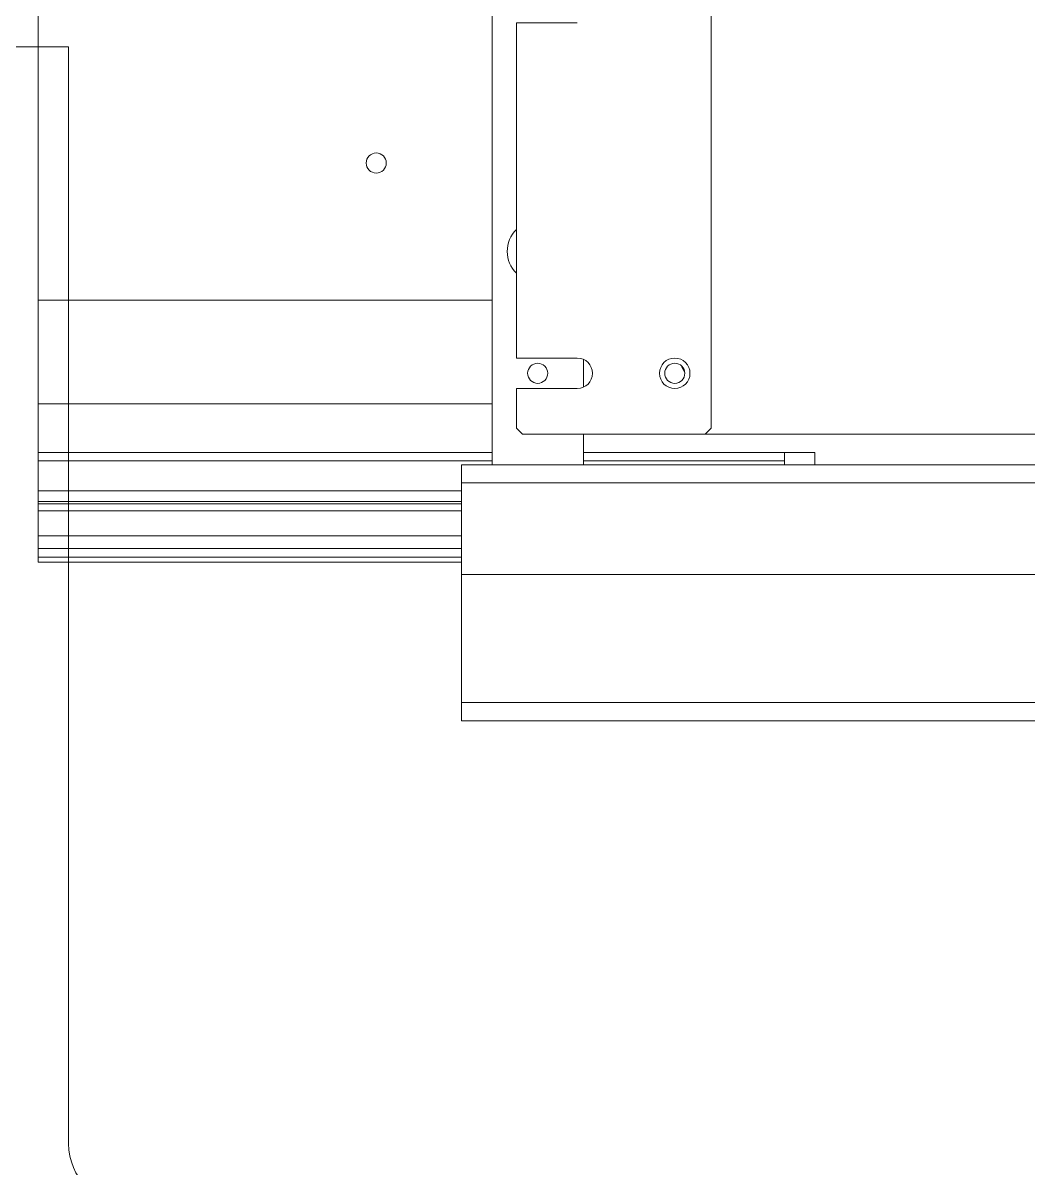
# Model space of a CAD drawing. Extents: x 500 to 100500, y -14500 to 21140.
# Drawn here: x 6245 to 6410, y -5700 to -5512.1 of the extents above; entities that cross this region are included whole.
import ezdxf

# ---------------------------------------------------------------- set-up
doc = ezdxf.new("R2010")
doc.units = 0
doc.linetypes.add('SLD-Solid', pattern=[0])
doc.layers.get('0').update_dxf_attribs({"linetype": 'CONTINUOUS'})
doc.layers.add('D', color=7, linetype='CONTINUOUS')
doc.layers.add('M06SMMF-001B', color=7, linetype='CONTINUOUS')
doc.layers.add('MODEL', color=7, linetype='SLD-Solid', lineweight=15)

# ---------------------------------------------------------------- blocks, each defined once
blk = doc.blocks.new('KZXCVASDF123')
at = {"color": 7, "linetype": 'Continuous', "lineweight": 18}
for p, q in [((-58749.07, -66317.67, 21.36), (-58749.07, -66467.67, 21.36)), ((-58713.07, -66461.67, 21.36), (-58713.07, -66323.67, 21.36)), ((-58823.57, -66344.67, 21.36), (-58823.57, -66440.67, 21.36)), ((-58745.07, -66450.17, 21.36), (-58745.07, -66395.17, 21.36)), ((-58745.07, -66395.17, 21.36), (-58735.07, -66395.17, 21.36)), ((-58823.57, -66440.67, 21.36), (-58749.07, -66440.67, 21.36)), ((-58823.57, -66457.67, 21.36), (-58823.57, -66440.67, 21.36)), ((-58735.07, -66450.17, 21.36), (-58745.07, -66450.17, 21.36)), ((-58734.07, -66450.38, 21.36), (-58734.07, -66454.97, 21.36)), ((-58745.07, -66461.67, 21.36), (-58745.07, -66455.17, 21.36)), ((-58745.07, -66455.17, 21.36), (-58735.07, -66455.17, 21.36)), ((-58823.57, -66457.67, 21.36), (-58823.57, -66465.67, 21.36)), ((-58823.57, -66457.67, 21.36), (-58749.07, -66457.67, 21.36)), ((-58745.07, -66461.67, 21.36), (-58744.07, -66462.67, 21.36)), ((-58714.07, -66462.67, 21.36), (-58713.07, -66461.67, 21.36)), ((-58744.07, -66462.67, 21.36), (-58714.07, -66462.67, 21.36)), ((-58734.07, -66462.67, 21.36), (-58734.07, -66467.67, 21.36)), ((-58714.07, -66462.67, 21.36), (-57909.57, -66462.67, 21.36)), ((-58823.57, -66467.02, 21.36), (-58823.57, -66465.67, 21.36)), ((-58823.57, -66465.67, 21.36), (-58749.07, -66465.67, 21.36)), ((-58749.07, -66467.02, 21.36), (-58823.57, -66467.02, 21.36)), ((-58823.57, -66467.02, 21.36), (-58823.57, -66471.94, 21.36)), ((-58734.07, -66465.67, 21.36), (-58696.07, -66465.67, 21.36)), ((-58701.07, -66467.02, 21.36), (-58734.07, -66467.02, 21.36)), ((-58701.07, -66467.02, 21.36), (-58701.07, -66465.67, 21.36)), ((-58701.07, -66467.02, 21.36), (-58701.07, -66467.67, 21.36)), ((-58696.07, -66465.67, 21.36), (-58696.07, -66467.67, 21.36)), ((-58754.07, -66467.67, 21.36), (-58749.07, -66467.67, 21.36)), ((-58754.07, -66467.67, 21.36), (-58754.07, -66470.67, 21.36)), ((-58734.07, -66467.67, 21.36), (-58749.07, -66467.67, 21.36)), ((-58734.07, -66467.67, 21.36), (-58696.07, -66467.67, 21.36)), ((-57909.57, -66467.67, 21.36), (-58696.07, -66467.67, 21.36)), ((-58754.07, -66470.67, 21.36), (-58754.07, -66485.67, 21.36)), ((-58754.07, -66470.67, 21.36), (-57909.57, -66470.67, 21.36)), ((-58754.07, -66471.94, 21.36), (-58823.57, -66471.94, 21.36)), ((-58823.57, -66471.94, 21.36), (-58823.57, -66473.7, 21.36)), ((-58823.57, -66474.08, 21.36), (-58823.57, -66473.7, 21.36)), ((-58754.07, -66473.7, 21.36), (-58823.57, -66473.7, 21.36)), ((-58754.07, -66474.08, 21.36), (-58823.57, -66474.08, 21.36)), ((-58823.57, -66475.26, 21.36), (-58823.57, -66474.08, 21.36)), ((-58823.57, -66479.36, 21.36), (-58823.57, -66475.26, 21.36)), ((-58754.07, -66475.26, 21.36), (-58823.57, -66475.26, 21.36)), ((-58754.07, -66479.36, 21.36), (-58823.57, -66479.36, 21.36)), ((-58823.57, -66481.41, 21.36), (-58823.57, -66479.36, 21.36)), ((-58754.07, -66481.41, 21.36), (-58823.57, -66481.41, 21.36)), ((-58823.57, -66481.41, 21.36), (-58823.57, -66482.82, 21.36)), ((-58754.07, -66482.82, 21.36), (-58823.57, -66482.82, 21.36)), ((-58823.57, -66483.67, 21.36), (-58823.57, -66482.82, 21.36)), ((-58754.07, -66483.67, 21.36), (-58823.57, -66483.67, 21.36)), ((-58754.07, -66506.67, 21.36), (-58754.07, -66485.67, 21.36)), ((-58754.07, -66485.67, 21.36), (-56215.07, -66485.67, 21.36)), ((-58754.07, -66506.67, 21.36), (-56215.07, -66506.67, 21.36)), ((-58754.07, -66509.67, 21.36), (-58754.07, -66506.67, 21.36)), ((-58754.07, -66509.67, 21.36), (-56215.07, -66509.67, 21.36)), ((-58754.07, -66509.67, 21.36), (-58751.07, -66509.67, 21.36))]:
    blk.add_line(p, q, dxfattribs=at)
at = {"color": 7, "linetype": 'Continuous', "lineweight": 18, "elevation": 21.36, "flags": 128}
for points in [[(-58717.97, -66451.45), (-58717.89, -66451.67), (-58717.43, -66452.53)], [(-58717.8, -66451.62), (-58717.79, -66451.64), (-58717.47, -66452.29)]]:
    blk.add_lwpolyline(points, dxfattribs=at)
at = {"color": 7, "linetype": 'Continuous', "lineweight": 18}
for centre, radius in [((-58768.07, -66418.17, 21.36), 1.65), ((-58719.07, -66452.67, 21.36), 2.5), ((-58741.57, -66452.67, 21.36), 1.65), ((-58719.07, -66452.67, 21.36), 1.65)]:
    blk.add_circle(centre, radius, dxfattribs=at)
for centre, radius, start, end in [((-58741.57, -66432.67, 21.36), 5, 134.427, 180), ((-58741.57, -66432.67, 21.36), 5, 180, 225.573), ((-58735.07, -66452.67, 21.36), 2.5, 270, 90)]:
    blk.add_arc(centre, radius, start, end, dxfattribs=at)
blk = doc.blocks.new('KA$C03f0ad08')
at = {"layer": 'MODEL', "color": 4}
for p, q in [((218, 1477.6), (188, 1477.6)), ((218, 1373.6), (218, 1477.6)), ((218, 1297.6), (218, 1373.6))]:
    blk.add_line(p, q, dxfattribs=at)
blk.add_arc((228, 1297.6), 10, 180, 270, dxfattribs=at)

msp = doc.modelspace()

# ---------------------------------------------------------------- block references
at = {"layer": 'D', "color": 1}
msp.add_blockref('KZXCVASDF123', (65071.07, 60883.04, -31.83), dxfattribs=at)
at = {"layer": 'M06SMMF-001B'}
msp.add_blockref('KA$C03f0ad08', (6034.5, -6993.64, -10.47), dxfattribs=at)

doc.saveas('drawing.dxf')
